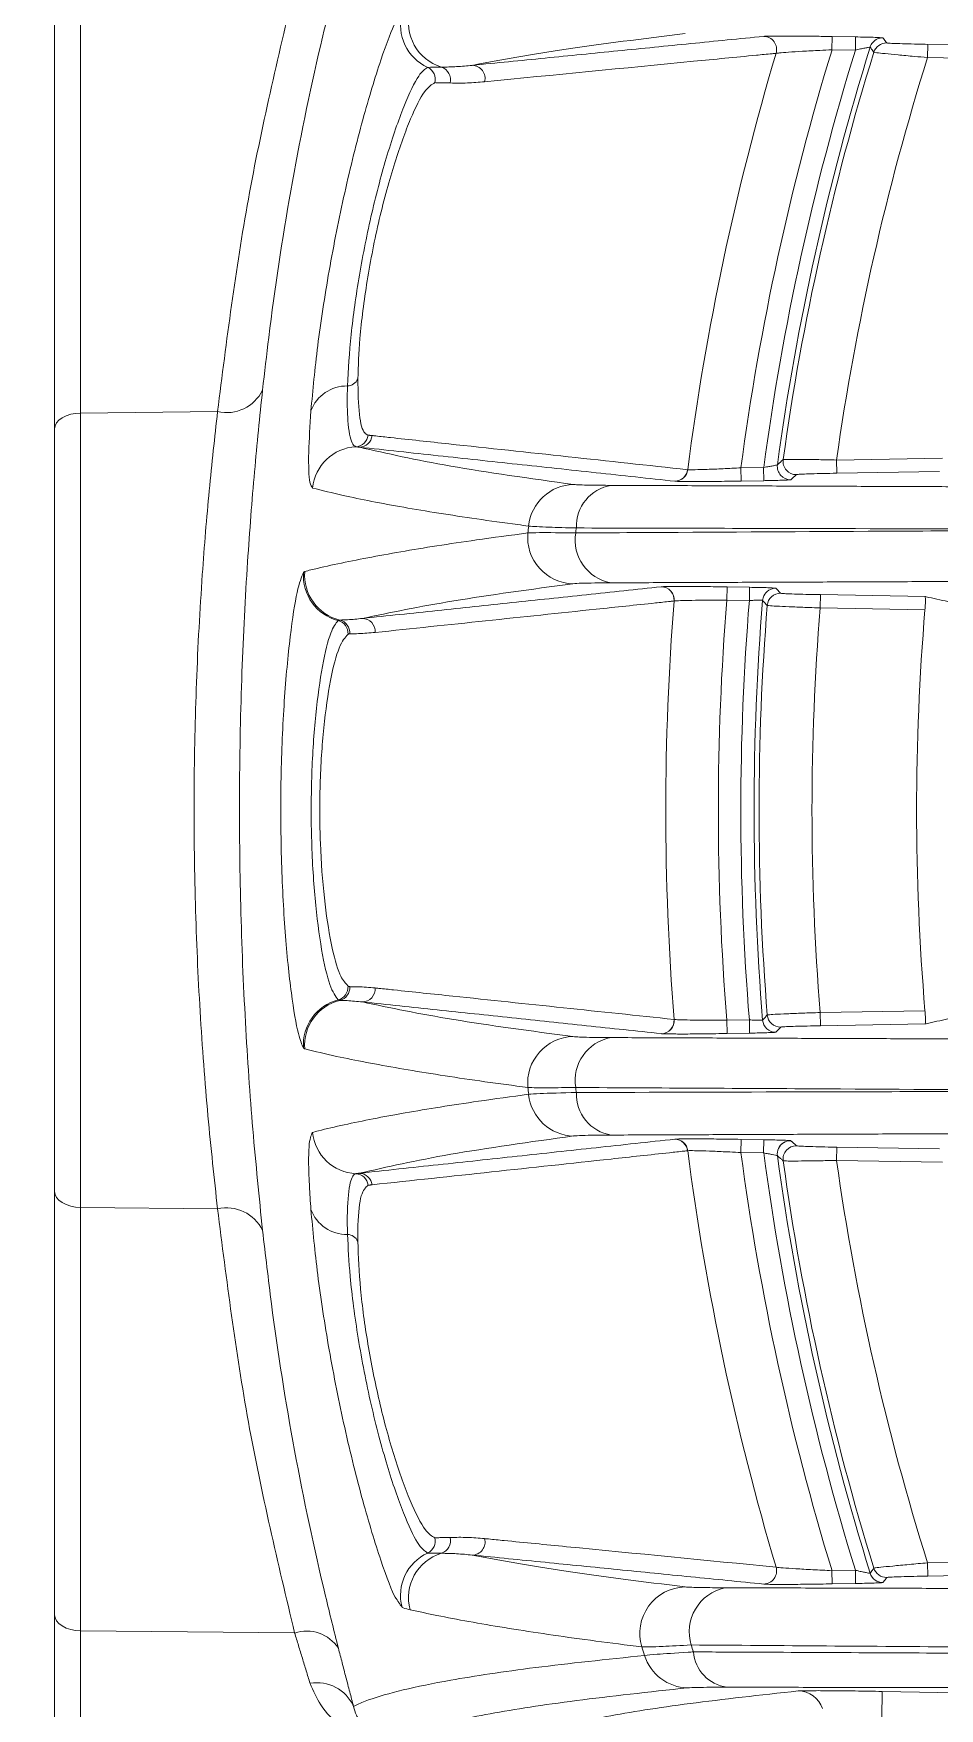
# Model space of a CAD drawing. Extents: x 11 to 120, y 2 to 94.
# Drawn here: x 110.288 to 111.315, y 39.5 to 41.4 of the extents above; entities that cross this region are included whole.
import ezdxf

# ---------------------------------------------------------------- set-up
doc = ezdxf.new("R2010")
doc.units = 0
doc.header["$MEASUREMENT"] = 0
doc.linetypes.add('SLD-Solid', pattern=[0])
doc.layers.add('OBJECT', color=7, linetype='CONTINUOUS')

msp = doc.modelspace()

# ---------------------------------------------------------------- linework, layer by layer
at = {"layer": 'OBJECT', "color": 7, "linetype": 'SLD-Solid', "lineweight": 15}
for p, q in [((110.3116, 39.0189), (110.3116, 41.8825)), ((110.3411, 41.4492), (110.3411, 40.9692)), ((111.1933, 41.3811), (111.1936, 41.3961)), ((111.2198, 41.3806), (111.1933, 41.3811)), ((111.1936, 41.3961), (111.2201, 41.3956)), ((111.2198, 41.3806), (111.2201, 41.3956)), ((111.3017, 41.3722), (111.302, 41.3872)), ((111.302, 41.3872), (111.4294, 41.385)), ((111.1299, 41.3771), (111.1299, 41.3771)), ((111.4258, 41.3701), (111.3017, 41.3722)), ((110.4964, 40.9708), (110.3411, 40.9692)), ((110.3411, 40.9692), (110.3411, 40.0686)), ((111.0901, 40.9071), (111.1158, 40.9075)), ((111.0903, 40.8921), (111.0901, 40.9071)), ((111.1161, 40.8925), (111.1158, 40.9075)), ((111.1984, 40.9159), (111.3188, 40.918)), ((111.1987, 40.9009), (111.1984, 40.9159)), ((111.0297, 40.905), (111.0297, 40.905)), ((111.1161, 40.8925), (111.0903, 40.8921)), ((111.3153, 40.903), (111.1987, 40.9009)), ((111.0142, 40.7561), (111.0142, 40.7561)), ((111.0743, 40.7721), (111.074, 40.7571)), ((111.0996, 40.7567), (111.074, 40.7571)), ((111.0743, 40.7721), (111.0998, 40.7716)), ((111.0998, 40.7716), (111.0996, 40.7567)), ((111.1801, 40.7633), (111.1798, 40.7483)), ((111.1801, 40.7633), (111.2989, 40.7612)), ((111.2988, 40.7462), (111.1798, 40.7483)), ((111.0142, 40.2817), (111.0142, 40.2817)), ((111.074, 40.2807), (111.0996, 40.2812)), ((111.074, 40.2807), (111.0743, 40.2657)), ((111.0996, 40.2812), (111.0998, 40.2662)), ((111.1798, 40.2895), (111.2988, 40.2916)), ((111.1798, 40.2895), (111.1801, 40.2745)), ((111.0998, 40.2662), (111.0743, 40.2657)), ((111.2989, 40.2766), (111.1801, 40.2745)), ((111.0297, 40.1328), (111.0297, 40.1328)), ((111.0903, 40.1457), (111.0901, 40.1307)), ((111.1158, 40.1303), (111.0901, 40.1307)), ((111.0903, 40.1457), (111.1161, 40.1453)), ((111.1161, 40.1453), (111.1158, 40.1303)), ((111.1987, 40.1369), (111.1984, 40.1219)), ((111.1987, 40.1369), (111.3153, 40.1348)), ((111.3188, 40.1198), (111.1984, 40.1219)), ((110.4964, 40.067), (110.3411, 40.0686)), ((110.3411, 40.0686), (110.3411, 39.5886)), ((111.1299, 39.6608), (111.1299, 39.6607)), ((111.1933, 39.6567), (111.2198, 39.6572)), ((111.1933, 39.6567), (111.1936, 39.6417)), ((111.2198, 39.6572), (111.2201, 39.6422)), ((111.3017, 39.6656), (111.4258, 39.6677)), ((111.3017, 39.6656), (111.302, 39.6506)), ((111.2201, 39.6422), (111.1936, 39.6417)), ((111.4294, 39.6528), (111.302, 39.6506)), ((110.5838, 39.5861), (110.3411, 39.5886)), ((110.3411, 39.5886), (110.3411, 39.4684)), ((111.2504, 39.5198), (111.2499, 39.4898)), ((111.2504, 39.5198), (111.725, 39.5115))]:
    msp.add_line(p, q, dxfattribs=at)
at = {"layer": 'OBJECT', "color": 7, "linetype": 'SLD-Solid', "lineweight": 15, "flags": 128}
for points in [[(110.3411, 40.9692), (110.3353, 40.9688), (110.3298, 40.9678), (110.3247, 40.9661), (110.3202, 40.9638), (110.3165, 40.9611), (110.3138, 40.958), (110.3122, 40.9547), (110.3116, 40.9512)], [(111.1159, 40.7618), (111.1151, 40.7596), (111.1146, 40.7568)], [(110.3411, 40.0686), (110.3353, 40.069), (110.3298, 40.0701), (110.3247, 40.0717), (110.3202, 40.074), (110.3165, 40.0767), (110.3138, 40.0798), (110.3122, 40.0831), (110.3116, 40.0866)], [(110.3411, 39.5886), (110.3353, 39.589), (110.3298, 39.5901), (110.3247, 39.5917), (110.3202, 39.594), (110.3165, 39.5967), (110.3138, 39.5998), (110.3122, 39.6031), (110.3116, 39.6066)]]:
    msp.add_lwpolyline(points, dxfattribs=at)
at = {"layer": 'OBJECT', "color": 7, "linetype": 'SLD-Solid', "lineweight": 15}
for centre, radius, start, end in [((110.7565, 41.409), 0.0526, 164.8981, 245.534), ((110.7656, 41.4117), 0.0526, 164.7379, 253.054), ((114.0116, 40.5189), 2.9472, 162.9894, 172.4317), ((111.1155, 41.3813), 0.015, 343.5684, 88.547), ((111.1155, 41.3813), 0.015, 343.5905, 88.4103), ((114.0116, 40.5189), 2.9067, 162.6845, 172.2558), ((111.2509, 41.3796), 0.015, 139.3389, 162.6708), ((111.2509, 41.3796), 0.015, 89.0143, 139.3398), ((111.2551, 41.3738), 0.015, 89.0143, 162.7547), ((110.7848, 41.3485), 0.015, 345.7124, 88.4368), ((114.0116, 40.5189), 3.0068, 163.4169, 172.6223), ((114.0116, 40.5189), 3.0068, 163.4169, 172.6223), ((114.0116, 40.5189), 2.9217, 162.8461, 172.3564), ((114.0116, 40.5189), 2.901, 162.7691, 172.124), ((114.0116, 40.5189), 2.841, 162.521, 171.9665), ((110.7284, 41.3474), 0.015, 345.9491, 65.0888), ((110.7458, 41.347), 0.015, 345.8108, 72.6806), ((110.6432, 41.0133), 0.0134, 272.1852, 335.9316), ((110.5065, 41.0154), 0.0457, 257.2302, 333.7643), ((110.6429, 40.9566), 0.0433, 88.8437, 159.7683), ((110.6562, 40.8786), 0.0525, 93.1693, 173.8866), ((110.6524, 40.9459), 0.0149, 273.4369, 353.016), ((110.6569, 40.9455), 0.0149, 271.3846, 353.0009), ((111.1463, 40.9086), 0.015, 172.2806, 270.9753), ((111.1528, 40.9144), 0.015, 172.1489, 270.9752), ((110.9014, 40.8359), 0.0524, 91.3029, 174.3252), ((111.0149, 40.9069), 0.015, 271.2977, 352.7845), ((111.0148, 40.9069), 0.0149, 271.3839, 352.873), ((110.9504, 40.8407), 0.0471, 99.0525, 182.1605), ((110.9007, 40.8281), 0.0525, 174.3245, 268.6356), ((114.0116, 40.5189), 3.1787, 174.1835, 174.3238), ((110.9512, 40.8251), 0.0492, 170.4606, 259.6116), ((114.0116, 40.5189), 3.1248, 174.1217, 174.2262), ((110.6464, 40.7849), 0.0527, 175.9382, 255.478), ((110.6476, 40.7855), 0.0525, 175.5223, 256.2381), ((110.9993, 40.7573), 0.015, 355.4613, 88.6412), ((110.9992, 40.7573), 0.015, 355.4258, 88.5348), ((114.0116, 40.5189), 3.0068, 175.4759, 184.5241), ((114.0116, 40.5189), 3.0068, 175.4759, 184.5241), ((114.0116, 40.5189), 2.9472, 175.3642, 184.6358), ((114.0116, 40.5189), 2.9217, 175.3325, 184.6675), ((114.0116, 40.5189), 2.9067, 175.3046, 184.6954), ((111.1296, 40.7556), 0.015, 89.0192, 155.4486), ((111.1348, 40.7498), 0.015, 89.0188, 175.3917), ((110.6602, 40.7214), 0.015, 356.4749, 88.5435), ((114.0116, 40.5189), 2.901, 175.4106, 184.5894), ((114.0116, 40.5189), 2.841, 175.3693, 184.6307), ((114.0116, 40.5189), 2.7223, 175.2106, 184.7894), ((110.6293, 40.7193), 0.0151, 357.1816, 74.829), ((110.6314, 40.7199), 0.015, 356.4507, 75.914), ((110.6293, 40.3185), 0.0151, 285.171, 2.8184), ((110.6314, 40.3179), 0.015, 284.086, 3.5493), ((110.6464, 40.2529), 0.0527, 104.522, 184.0618), ((110.6476, 40.2523), 0.0525, 103.7619, 184.4777), ((110.6602, 40.3165), 0.015, 271.4565, 3.5251), ((110.9993, 40.2805), 0.015, 271.3588, 4.5387), ((110.9992, 40.2805), 0.015, 271.4652, 4.5742), ((111.1296, 40.2822), 0.015, 184.7142, 270.9813), ((111.1348, 40.288), 0.015, 184.6083, 270.9812), ((110.9007, 40.2097), 0.0525, 91.3644, 185.6755), ((110.9512, 40.2127), 0.0492, 100.3884, 189.5394), ((114.0116, 40.5189), 3.1787, 185.6762, 185.8165), ((114.0116, 40.5189), 3.1248, 185.7738, 185.8783), ((110.9014, 40.2019), 0.0524, 185.6748, 268.6971), ((110.9504, 40.1971), 0.0471, 177.8395, 260.9475), ((110.6562, 40.1592), 0.0525, 186.1134, 266.8307), ((111.0149, 40.1309), 0.015, 7.2155, 88.7023), ((111.0148, 40.1309), 0.0149, 7.127, 88.6161), ((114.0116, 40.5189), 3.0068, 187.3777, 196.5831), ((114.0116, 40.5189), 3.0068, 187.3777, 196.5831), ((114.0116, 40.5189), 2.9472, 187.5683, 197.0106), ((114.0116, 40.5189), 2.9217, 187.6436, 197.1539), ((111.1462, 40.1292), 0.015, 155.6478, 187.7221), ((111.1463, 40.1292), 0.015, 89.0248, 155.6509), ((111.1458, 40.13), 0.0142, 98.2658, 157.8213), ((111.1528, 40.1234), 0.015, 89.0248, 187.8511), ((114.0116, 40.5189), 2.9067, 187.7442, 197.3155), ((114.0116, 40.5189), 2.901, 187.876, 197.2309), ((114.0116, 40.5189), 2.841, 188.0335, 197.479), ((110.6524, 40.0919), 0.0149, 6.984, 86.5631), ((110.6569, 40.0923), 0.0149, 6.9991, 88.6154), ((114.0116, 40.5189), 5.0469, 185.0381, 264.7135), ((110.5065, 40.0224), 0.0457, 26.2357, 102.7698), ((110.6429, 40.0812), 0.0433, 200.2317, 271.1563), ((110.6432, 40.0245), 0.0134, 24.0684, 87.8148), ((114.0116, 40.5189), 4.9469, 185.8926, 264.1122), ((114.0116, 40.5189), 4.8857, 186.0606, 263.9478), ((114.0116, 40.5189), 4.6263, 186.7976, 263.2024), ((114.0116, 40.5189), 4.4142, 187.4899, 262.5279), ((110.7284, 39.6904), 0.015, 294.9112, 14.0509), ((110.7458, 39.6908), 0.015, 287.3194, 14.1892), ((110.7848, 39.6893), 0.015, 271.5632, 14.2876), ((110.7565, 39.6288), 0.0526, 114.466, 195.1019), ((110.7656, 39.6261), 0.0526, 106.946, 195.2621), ((111.1155, 39.6565), 0.015, 271.453, 16.4316), ((111.1155, 39.6565), 0.015, 271.5897, 16.4095), ((111.2509, 39.6582), 0.015, 197.33, 270.9857), ((111.2551, 39.664), 0.015, 197.2453, 270.9857), ((111.0279, 39.5858), 0.0525, 91.4583, 197.2011), ((111.0826, 39.5873), 0.0512, 102.3925, 196.906), ((110.5974, 39.5451), 0.0431, 33.2467, 108.3211), ((114.0116, 40.5189), 3.1787, 197.364, 197.5454), ((111.0307, 39.5761), 0.0523, 197.2327, 268.7602), ((114.0116, 40.5189), 3.1248, 197.6308, 197.7829), ((111.0803, 39.5684), 0.0443, 184.981, 261.9458), ((110.6092, 39.4843), 0.0454, 24.1451, 100.0652), ((111.1544, 39.4905), 0.0299, 19.4703, 88.7726)]:
    msp.add_arc(centre, radius, start, end, dxfattribs=at)
for points, knots in [([(110.6334, 41.469), (110.6266, 41.4416), (110.5926, 41.3045), (110.5647, 41.1462), (110.5497, 41.0151), (110.5474, 40.9952)], [0, 0, 0, 0, 0.174851, 0.874797, 1, 1, 1, 1]), ([(110.4964, 40.9708), (110.5066, 41.0513), (110.527, 41.2126), (110.5649, 41.3719), (110.5838, 41.4518)], [0, 0, 0, 0, 0.499153, 1, 1, 1, 1]), ([(110.6023, 40.9716), (110.6045, 40.9954), (110.6089, 41.043), (110.6224, 41.1312), (110.6403, 41.2207), (110.6614, 41.3054), (110.6818, 41.3718), (110.6951, 41.4074), (110.6988, 41.4126), (110.6992, 41.4131)], [0, 0, 0, 0, 0.157467, 0.315389, 0.476678, 0.642252, 0.811196, 0.979646, 1, 1, 1, 1]), ([(111.0266, 41.3995), (110.9793, 41.3936), (110.8848, 41.3819), (110.8184, 41.3696), (110.7852, 41.3634)], [0, 0, 0, 0, 0.49985, 1, 1, 1, 1]), ([(111.1159, 41.3963), (111.1171, 41.3964), (111.12, 41.3966), (111.1325, 41.3967), (111.1521, 41.3966), (111.1737, 41.3964), (111.188, 41.3962), (111.1936, 41.3961)], [0, 0, 0, 0, 0.16686, 0.387148, 0.613391, 0.847912, 1, 1, 1, 1]), ([(111.1933, 41.3811), (111.1887, 41.3809), (111.1771, 41.3803), (111.1595, 41.3793), (111.1435, 41.3783), (111.1333, 41.3775), (111.1309, 41.3772), (111.1299, 41.3771)], [0, 0, 0, 0, 0.153395, 0.3894, 0.615822, 0.834853, 1, 1, 1, 1]), ([(111.2366, 41.384), (111.2366, 41.3841), (111.2364, 41.3841), (111.2346, 41.3838), (111.2308, 41.3831), (111.2256, 41.382), (111.2218, 41.3811), (111.2198, 41.3806)], [0, 0, 0, 0, 0.100987, 0.306179, 0.526913, 0.76088, 1, 1, 1, 1]), ([(111.2201, 41.3956), (111.2237, 41.3956), (111.2309, 41.3954), (111.2405, 41.3952), (111.2475, 41.3949), (111.2507, 41.3947), (111.2511, 41.3946), (111.2512, 41.3946)], [0, 0, 0, 0, 0.228074, 0.456322, 0.67942, 0.893521, 1, 1, 1, 1]), ([(111.2408, 41.3783), (111.2406, 41.3784), (111.24, 41.3793), (111.2386, 41.3812), (111.2374, 41.383), (111.2366, 41.384)], [0, 0, 0, 0, 0.091915, 0.459577, 1, 1, 1, 1]), ([(111.2554, 41.3888), (111.2559, 41.3887), (111.257, 41.3885), (111.2647, 41.3882), (111.2761, 41.3878), (111.2892, 41.3875), (111.2982, 41.3873), (111.302, 41.3872)], [0, 0, 0, 0, 0.20601, 0.411914, 0.620924, 0.837658, 1, 1, 1, 1]), ([(110.7503, 41.3614), (110.756, 41.3615), (110.7675, 41.3617), (110.7793, 41.3629), (110.7852, 41.3634)], [0, 0, 0, 0, 0.499804, 1, 1, 1, 1]), ([(111.1299, 41.3771), (111.1284, 41.3769), (111.1209, 41.3762), (111.0897, 41.3732), (110.9805, 41.3626), (110.8782, 41.3525), (110.7993, 41.3448)], [0, 0, 0, 0, 0.013409, 0.067044, 0.281584, 1, 1, 1, 1]), ([(111.3017, 41.3722), (111.2967, 41.3727), (111.285, 41.3737), (111.2678, 41.3753), (111.253, 41.3767), (111.2429, 41.3778), (111.2415, 41.3781), (111.2408, 41.3783)], [0, 0, 0, 0, 0.160905, 0.376398, 0.585351, 0.792301, 1, 1, 1, 1]), ([(110.6438, 40.9999), (110.6448, 41.0186), (110.6468, 41.0561), (110.6567, 41.1261), (110.671, 41.1975), (110.689, 41.2649), (110.708, 41.3197), (110.7247, 41.3546), (110.7316, 41.359), (110.7347, 41.3611)], [0, 0, 0, 0, 0.139379, 0.278908, 0.421163, 0.568161, 0.719788, 0.872643, 1, 1, 1, 1]), ([(110.743, 41.3438), (110.7393, 41.3417), (110.7319, 41.3375), (110.7153, 41.3046), (110.697, 41.2547), (110.6793, 41.19), (110.6654, 41.1197), (110.6572, 41.0555), (110.656, 41.0226), (110.6555, 41.0078)], [0, 0, 0, 0, 0.140577, 0.28254, 0.431128, 0.583516, 0.734564, 0.880523, 1, 1, 1, 1]), ([(110.7347, 41.3611), (110.7392, 41.3612), (110.7444, 41.3614), (110.7496, 41.3614), (110.7503, 41.3614)], [0, 0, 0, 0, 0.856217, 1, 1, 1, 1]), ([(110.7993, 41.3448), (110.7928, 41.3442), (110.7796, 41.3431), (110.7668, 41.3433), (110.7604, 41.3434)], [0, 0, 0, 0, 0.500172, 1, 1, 1, 1]), ([(110.6555, 41.0078), (110.6558, 40.9932), (110.6563, 40.9638), (110.6617, 40.9465), (110.6659, 40.9447), (110.6672, 40.9441)], [0, 0, 0, 0, 0.407207, 0.815573, 1, 1, 1, 1]), ([(110.5474, 40.9952), (110.5443, 40.9649), (110.538, 40.9037), (110.5297, 40.7961), (110.5234, 40.6749), (110.5206, 40.5431), (110.522, 40.4088), (110.5274, 40.2788), (110.5361, 40.1536), (110.5436, 40.08), (110.5474, 40.0426)], [0, 0, 0, 0, 0.108372, 0.21893, 0.346274, 0.477382, 0.605942, 0.738418, 0.867317, 1, 1, 1, 1]), ([(110.6533, 40.931), (110.6521, 40.9316), (110.6482, 40.9336), (110.6442, 40.952), (110.6432, 40.9801), (110.6437, 40.9972), (110.6438, 40.9999)], [0, 0, 0, 0, 0.18435, 0.592456, 0.935104, 1, 1, 1, 1]), ([(110.4964, 40.067), (110.4926, 40.1014), (110.485, 40.1713), (110.4761, 40.2888), (110.4705, 40.4132), (110.4691, 40.5394), (110.4719, 40.6657), (110.4782, 40.78), (110.4867, 40.8833), (110.4931, 40.9415), (110.4964, 40.9708)], [0, 0, 0, 0, 0.128803, 0.261303, 0.390067, 0.522654, 0.650153, 0.78136, 0.889597, 1, 1, 1, 1]), ([(110.604, 40.8842), (110.6029, 40.8857), (110.6002, 40.8896), (110.599, 40.9183), (110.6012, 40.9551), (110.6023, 40.9716)], [0, 0, 0, 0, 0.257997, 0.666581, 1, 1, 1, 1]), ([(110.6572, 40.9305), (110.6888, 40.9233), (110.752, 40.9089), (110.8508, 40.8951), (110.9002, 40.8882)], [0, 0, 0, 0, 0.499822, 1, 1, 1, 1]), ([(110.6717, 40.9437), (110.6731, 40.9435), (110.68, 40.9428), (110.7089, 40.9396), (110.8269, 40.9269), (110.9393, 40.9148), (111.0297, 40.905)], [0, 0, 0, 0, 0.011559, 0.057797, 0.242748, 1, 1, 1, 1]), ([(111.0297, 40.905), (111.03, 40.905), (111.0313, 40.9049), (111.0373, 40.9049), (111.0511, 40.9053), (111.0694, 40.906), (111.0832, 40.9067), (111.0901, 40.9071)], [0, 0, 0, 0, 0.064714, 0.295241, 0.528665, 0.764159, 1, 1, 1, 1]), ([(111.1158, 40.9075), (111.1169, 40.9077), (111.1198, 40.9082), (111.1241, 40.9089), (111.128, 40.9097), (111.1308, 40.9103), (111.1312, 40.9105), (111.1314, 40.9106)], [0, 0, 0, 0, 0.139301, 0.360046, 0.576553, 0.789234, 1, 1, 1, 1]), ([(111.1314, 40.9106), (111.1316, 40.9108), (111.1326, 40.9117), (111.1348, 40.9136), (111.1368, 40.9154), (111.1379, 40.9164)], [0, 0, 0, 0, 0.091904, 0.459521, 1, 1, 1, 1]), ([(111.1379, 40.9164), (111.1382, 40.9165), (111.139, 40.9166), (111.1459, 40.9167), (111.1596, 40.9166), (111.1778, 40.9164), (111.1916, 40.9161), (111.1984, 40.9159)], [0, 0, 0, 0, 0.12195, 0.339678, 0.559457, 0.779838, 1, 1, 1, 1]), ([(110.9002, 40.8882), (110.9047, 40.8879), (110.9123, 40.8874), (110.9341, 40.8873), (110.9429, 40.8872)], [0, 0, 0, 0, 0.595826, 1, 1, 1, 1]), ([(111.0903, 40.8921), (111.0818, 40.8919), (111.0646, 40.8917), (111.0418, 40.8915), (111.0247, 40.8915), (111.0171, 40.8917), (111.0156, 40.8919), (111.0152, 40.8919)], [0, 0, 0, 0, 0.235161, 0.470381, 0.704015, 0.935103, 1, 1, 1, 1]), ([(111.1465, 40.8936), (111.1461, 40.8935), (111.1453, 40.8934), (111.14, 40.8931), (111.1322, 40.8929), (111.1238, 40.8927), (111.1182, 40.8926), (111.1161, 40.8925)], [0, 0, 0, 0, 0.214327, 0.428599, 0.644336, 0.862554, 1, 1, 1, 1]), ([(111.1987, 40.9009), (111.1935, 40.9009), (111.1832, 40.9007), (111.1694, 40.9003), (111.1591, 40.8999), (111.1539, 40.8996), (111.1533, 40.8994), (111.1531, 40.8994)], [0, 0, 0, 0, 0.220668, 0.441365, 0.661096, 0.878399, 1, 1, 1, 1]), ([(110.8492, 40.841), (110.8452, 40.8416), (110.8248, 40.8443), (110.7743, 40.8513), (110.7054, 40.8623), (110.6451, 40.874), (110.6152, 40.8814), (110.604, 40.8842)], [0, 0, 0, 0, 0.038714, 0.19357, 0.503334, 0.813098, 1, 1, 1, 1]), ([(110.5952, 40.7896), (110.5975, 40.7902), (110.6093, 40.7931), (110.6424, 40.8006), (110.7021, 40.8119), (110.7759, 40.8236), (110.8286, 40.8306), (110.8485, 40.8333)], [0, 0, 0, 0, 0.038703, 0.193516, 0.503195, 0.812873, 1, 1, 1, 1]), ([(110.8485, 40.8333), (110.8518, 40.8334), (110.8601, 40.8338), (110.8868, 40.8335), (110.9027, 40.8333)], [0, 0, 0, 0, 0.401355, 1, 1, 1, 1]), ([(110.9033, 40.8389), (110.8921, 40.8392), (110.8646, 40.8399), (110.855, 40.8406), (110.8492, 40.841)], [0, 0, 0, 0, 0.404079, 1, 1, 1, 1]), ([(110.9027, 40.8333), (110.9248, 40.8334), (111.0353, 40.834), (111.2404, 40.8351), (111.4237, 40.8362), (111.5184, 40.8367)], [0, 0, 0, 0, 0.107776, 0.53888, 1, 1, 1, 1]), ([(111.5185, 40.8375), (111.4964, 40.8375), (111.3857, 40.8377), (111.1806, 40.8382), (110.9977, 40.8387), (110.9033, 40.8389)], [0, 0, 0, 0, 0.10781, 0.539052, 1, 1, 1, 1]), ([(110.5939, 40.2492), (110.592, 40.2533), (110.5878, 40.2626), (110.5799, 40.3083), (110.5726, 40.3783), (110.5682, 40.4642), (110.5677, 40.5563), (110.5716, 40.6449), (110.5785, 40.7185), (110.5868, 40.7718), (110.5915, 40.783), (110.5939, 40.7886)], [0, 0, 0, 0, 0.092377, 0.205904, 0.319098, 0.43222, 0.545967, 0.660462, 0.7748, 0.887588, 1, 1, 1, 1]), ([(110.8994, 40.7757), (110.8518, 40.7693), (110.7566, 40.7564), (110.6926, 40.743), (110.6606, 40.7363)], [0, 0, 0, 0, 0.499843, 1, 1, 1, 1]), ([(110.9424, 40.7767), (110.9298, 40.7766), (110.9087, 40.7764), (110.9021, 40.7759), (110.8994, 40.7757)], [0, 0, 0, 0, 0.598724, 1, 1, 1, 1]), ([(111.0142, 40.7561), (111.0128, 40.7559), (111.0057, 40.7552), (110.9763, 40.7521), (110.8646, 40.7404), (110.7587, 40.7292), (110.6751, 40.7204)], [0, 0, 0, 0, 0.012391, 0.061957, 0.260221, 1, 1, 1, 1]), ([(110.9996, 40.7722), (111.0007, 40.7723), (111.0033, 40.7725), (111.015, 40.7727), (111.0343, 40.7726), (111.0553, 40.7724), (111.069, 40.7722), (111.0743, 40.7721)], [0, 0, 0, 0, 0.157726, 0.389335, 0.621376, 0.853864, 1, 1, 1, 1]), ([(111.074, 40.7571), (111.0698, 40.7571), (111.0588, 40.7571), (111.042, 40.757), (111.0266, 40.7567), (111.0172, 40.7564), (111.0151, 40.7562), (111.0142, 40.7561)], [0, 0, 0, 0, 0.146185, 0.378751, 0.610816, 0.842364, 1, 1, 1, 1]), ([(111.1146, 40.7568), (111.1146, 40.7569), (111.1143, 40.757), (111.1126, 40.757), (111.1092, 40.757), (111.1047, 40.7569), (111.1013, 40.7567), (111.0996, 40.7567)], [0, 0, 0, 0, 0.130678, 0.346975, 0.563993, 0.781785, 1, 1, 1, 1]), ([(111.0998, 40.7716), (111.1032, 40.7716), (111.11, 40.7715), (111.119, 40.7712), (111.1258, 40.771), (111.1293, 40.7707), (111.1297, 40.7706), (111.1298, 40.7706)], [0, 0, 0, 0, 0.217525, 0.435063, 0.652281, 0.869045, 1, 1, 1, 1]), ([(111.1199, 40.751), (111.1197, 40.7512), (111.1189, 40.7521), (111.1172, 40.754), (111.1156, 40.7558), (111.1146, 40.7568)], [0, 0, 0, 0, 0.091911, 0.459555, 1, 1, 1, 1]), ([(111.1351, 40.7648), (111.1357, 40.7647), (111.1368, 40.7645), (111.1448, 40.7642), (111.1563, 40.7638), (111.1689, 40.7635), (111.177, 40.7633), (111.1801, 40.7633)], [0, 0, 0, 0, 0.216516, 0.43303, 0.649602, 0.866499, 1, 1, 1, 1]), ([(111.2989, 40.7612), (111.299, 40.761), (111.2992, 40.7606), (111.2994, 40.7579), (111.2993, 40.7541), (111.2991, 40.7499), (111.2989, 40.7472), (111.2988, 40.7462)], [0, 0, 0, 0, 0.21689, 0.433816, 0.64992, 0.865541, 1, 1, 1, 1]), ([(111.3247, 40.7555), (111.3165, 40.7573), (111.3079, 40.7592), (111.2993, 40.7611), (111.2989, 40.7612)], [0, 0, 0, 0, 0.950927, 1, 1, 1, 1]), ([(110.6351, 40.7345), (110.638, 40.7346), (110.6464, 40.7348), (110.655, 40.7357), (110.6606, 40.7363)], [0, 0, 0, 0, 0.346361, 1, 1, 1, 1]), ([(111.1798, 40.7483), (111.1757, 40.7484), (111.1649, 40.7488), (111.1482, 40.7494), (111.1328, 40.7501), (111.1222, 40.7507), (111.1206, 40.7509), (111.1199, 40.751)], [0, 0, 0, 0, 0.133434, 0.35027, 0.566848, 0.783418, 1, 1, 1, 1]), ([(110.6332, 40.3039), (110.6301, 40.3081), (110.6238, 40.3164), (110.6141, 40.3583), (110.6064, 40.4168), (110.6023, 40.4873), (110.6026, 40.5606), (110.6072, 40.6291), (110.6152, 40.685), (110.6245, 40.723), (110.6304, 40.7304), (110.6332, 40.7339)], [0, 0, 0, 0, 0.112903, 0.225922, 0.339461, 0.452247, 0.563693, 0.674533, 0.786074, 0.898937, 1, 1, 1, 1]), ([(110.6444, 40.7185), (110.641, 40.7148), (110.6343, 40.7073), (110.6242, 40.6686), (110.6163, 40.6144), (110.612, 40.549), (110.6123, 40.4809), (110.617, 40.4174), (110.625, 40.3654), (110.6345, 40.3305), (110.6405, 40.3239), (110.6433, 40.3209)], [0, 0, 0, 0, 0.114394, 0.228892, 0.343583, 0.457148, 0.569123, 0.680467, 0.792716, 0.906647, 1, 1, 1, 1]), ([(110.6751, 40.7204), (110.6689, 40.7199), (110.6592, 40.719), (110.6497, 40.719), (110.6464, 40.719)], [0, 0, 0, 0, 0.653613, 1, 1, 1, 1]), ([(110.6464, 40.3188), (110.6526, 40.3187), (110.6622, 40.3186), (110.6718, 40.3177), (110.6751, 40.3174)], [0, 0, 0, 0, 0.653616, 1, 1, 1, 1]), ([(110.6606, 40.3015), (110.6576, 40.3018), (110.6491, 40.3028), (110.6406, 40.3031), (110.6351, 40.3033)], [0, 0, 0, 0, 0.346407, 1, 1, 1, 1]), ([(110.6606, 40.3015), (110.6926, 40.2948), (110.7566, 40.2814), (110.8518, 40.2686), (110.8994, 40.2622)], [0, 0, 0, 0, 0.499844, 1, 1, 1, 1]), ([(110.6751, 40.3174), (110.6765, 40.3172), (110.6835, 40.3165), (110.7129, 40.3134), (110.8244, 40.3017), (110.9305, 40.2905), (111.0142, 40.2817)], [0, 0, 0, 0, 0.012391, 0.061957, 0.260221, 1, 1, 1, 1]), ([(111.0142, 40.2817), (111.0145, 40.2817), (111.0158, 40.2815), (111.022, 40.2812), (111.0356, 40.2809), (111.0537, 40.2807), (111.0673, 40.2807), (111.074, 40.2807)], [0, 0, 0, 0, 0.068844, 0.301232, 0.534058, 0.76702, 1, 1, 1, 1]), ([(111.0996, 40.2812), (111.1006, 40.2811), (111.1033, 40.281), (111.1075, 40.2809), (111.1114, 40.2808), (111.1141, 40.2808), (111.1144, 40.2809), (111.1146, 40.281)], [0, 0, 0, 0, 0.134044, 0.351384, 0.567902, 0.783994, 1, 1, 1, 1]), ([(111.1146, 40.281), (111.1148, 40.2811), (111.1156, 40.282), (111.1173, 40.284), (111.1189, 40.2857), (111.1199, 40.2868)], [0, 0, 0, 0, 0.091911, 0.459555, 1, 1, 1, 1]), ([(111.1199, 40.2868), (111.1202, 40.2868), (111.121, 40.287), (111.128, 40.2875), (111.1416, 40.2881), (111.1596, 40.2888), (111.1731, 40.2893), (111.1798, 40.2895)], [0, 0, 0, 0, 0.131043, 0.347877, 0.565108, 0.782592, 1, 1, 1, 1]), ([(111.2988, 40.2916), (111.299, 40.2899), (111.2992, 40.2866), (111.2994, 40.2821), (111.2994, 40.2787), (111.2992, 40.2769), (111.2989, 40.2767), (111.2989, 40.2766)], [0, 0, 0, 0, 0.216296, 0.432617, 0.64838, 0.864065, 1, 1, 1, 1]), ([(111.2989, 40.2766), (111.2993, 40.2767), (111.3079, 40.2786), (111.3165, 40.2805), (111.3247, 40.2823)], [0, 0, 0, 0, 0.049073, 1, 1, 1, 1]), ([(110.8994, 40.2622), (110.904, 40.2618), (110.9118, 40.2613), (110.9336, 40.2612), (110.9424, 40.2611)], [0, 0, 0, 0, 0.598696, 1, 1, 1, 1]), ([(111.0743, 40.2657), (111.0658, 40.2656), (111.0489, 40.2653), (111.0264, 40.2651), (111.0093, 40.2652), (111.0016, 40.2654), (111, 40.2655), (110.9996, 40.2656)], [0, 0, 0, 0, 0.232898, 0.465798, 0.69863, 0.931112, 1, 1, 1, 1]), ([(111.1298, 40.2672), (111.1295, 40.2671), (111.1287, 40.267), (111.1234, 40.2668), (111.1157, 40.2665), (111.1073, 40.2663), (111.1019, 40.2662), (111.0998, 40.2662)], [0, 0, 0, 0, 0.216485, 0.432969, 0.649519, 0.86642, 1, 1, 1, 1]), ([(111.1801, 40.2745), (111.175, 40.2744), (111.1649, 40.2742), (111.1514, 40.2739), (111.1412, 40.2735), (111.1359, 40.2732), (111.1353, 40.273), (111.1351, 40.273)], [0, 0, 0, 0, 0.217507, 0.435026, 0.652226, 0.868995, 1, 1, 1, 1]), ([(110.8485, 40.2045), (110.8443, 40.2051), (110.8233, 40.2078), (110.7715, 40.215), (110.7005, 40.2261), (110.6381, 40.238), (110.6069, 40.2454), (110.5952, 40.2482)], [0, 0, 0, 0, 0.038703, 0.193516, 0.503195, 0.812873, 1, 1, 1, 1]), ([(110.9027, 40.2045), (110.8916, 40.2044), (110.864, 40.204), (110.8543, 40.2043), (110.8485, 40.2045)], [0, 0, 0, 0, 0.401221, 1, 1, 1, 1]), ([(111.5184, 40.2011), (111.4963, 40.2012), (111.3856, 40.2019), (111.1803, 40.203), (110.9973, 40.204), (110.9027, 40.2045)], [0, 0, 0, 0, 0.107776, 0.53888, 1, 1, 1, 1]), ([(110.604, 40.1536), (110.6062, 40.1542), (110.6175, 40.1571), (110.6493, 40.1645), (110.707, 40.1758), (110.7786, 40.1872), (110.8299, 40.1942), (110.8492, 40.1968)], [0, 0, 0, 0, 0.038714, 0.19357, 0.503334, 0.813098, 1, 1, 1, 1]), ([(110.8492, 40.1968), (110.8526, 40.197), (110.8608, 40.1977), (110.8874, 40.1985), (110.9033, 40.1989)], [0, 0, 0, 0, 0.404221, 1, 1, 1, 1]), ([(110.9033, 40.1989), (110.9254, 40.1989), (111.0358, 40.1992), (111.2408, 40.1998), (111.4239, 40.2001), (111.5185, 40.2003)], [0, 0, 0, 0, 0.10781, 0.539052, 1, 1, 1, 1]), ([(110.6023, 40.0662), (110.6016, 40.0753), (110.5996, 40.1054), (110.5993, 40.1433), (110.6024, 40.1502), (110.604, 40.1536)], [0, 0, 0, 0, 0.177217, 0.589279, 1, 1, 1, 1]), ([(110.9002, 40.1496), (110.8508, 40.1427), (110.7521, 40.1289), (110.6888, 40.1145), (110.6572, 40.1073)], [0, 0, 0, 0, 0.499822, 1, 1, 1, 1]), ([(110.9429, 40.1506), (110.9304, 40.1505), (110.9093, 40.1503), (110.9028, 40.1498), (110.9002, 40.1496)], [0, 0, 0, 0, 0.595857, 1, 1, 1, 1]), ([(111.0297, 40.1328), (111.0283, 40.1327), (111.0214, 40.1319), (110.9924, 40.1288), (110.8745, 40.116), (110.7621, 40.1039), (110.6717, 40.0942)], [0, 0, 0, 0, 0.011559, 0.057797, 0.242748, 1, 1, 1, 1]), ([(111.0152, 40.1459), (111.0163, 40.146), (111.019, 40.1462), (111.031, 40.1463), (111.0503, 40.1463), (111.0713, 40.146), (111.085, 40.1458), (111.0903, 40.1457)], [0, 0, 0, 0, 0.164202, 0.392746, 0.62235, 0.854158, 1, 1, 1, 1]), ([(111.0901, 40.1307), (111.0858, 40.131), (111.0748, 40.1315), (111.0579, 40.1323), (111.0424, 40.1328), (111.0328, 40.133), (111.0306, 40.1329), (111.0297, 40.1328)], [0, 0, 0, 0, 0.146296, 0.378551, 0.608138, 0.836249, 1, 1, 1, 1]), ([(111.1314, 40.1272), (111.1313, 40.1273), (111.1311, 40.1274), (111.1293, 40.1278), (111.1258, 40.1285), (111.1211, 40.1294), (111.1176, 40.13), (111.1158, 40.1303)], [0, 0, 0, 0, 0.119903, 0.33471, 0.554168, 0.776612, 1, 1, 1, 1]), ([(111.1161, 40.1453), (111.1195, 40.1452), (111.1264, 40.1451), (111.1356, 40.1448), (111.1425, 40.1446), (111.1459, 40.1444), (111.1464, 40.1443), (111.1465, 40.1442)], [0, 0, 0, 0, 0.220426, 0.440876, 0.660518, 0.877906, 1, 1, 1, 1]), ([(111.1531, 40.1384), (111.1537, 40.1383), (111.1548, 40.1381), (111.1628, 40.1378), (111.1745, 40.1374), (111.1871, 40.1371), (111.1955, 40.1369), (111.1987, 40.1369)], [0, 0, 0, 0, 0.214164, 0.428273, 0.643867, 0.862048, 1, 1, 1, 1]), ([(111.1379, 40.1214), (111.1377, 40.1216), (111.1367, 40.1224), (111.1345, 40.1244), (111.1326, 40.1262), (111.1314, 40.1272)], [0, 0, 0, 0, 0.091904, 0.459521, 1, 1, 1, 1]), ([(111.1984, 40.1219), (111.1942, 40.1218), (111.1831, 40.1215), (111.1663, 40.1213), (111.1509, 40.1211), (111.1403, 40.1212), (111.1387, 40.1213), (111.1379, 40.1214)], [0, 0, 0, 0, 0.13763, 0.355398, 0.570885, 0.785264, 1, 1, 1, 1]), ([(110.6438, 40.0379), (110.6436, 40.0447), (110.6432, 40.0685), (110.6456, 40.0959), (110.6501, 40.1061), (110.6529, 40.1067), (110.6533, 40.1068)], [0, 0, 0, 0, 0.1657, 0.581558, 0.946738, 1, 1, 1, 1]), ([(110.6672, 40.0937), (110.6644, 40.0912), (110.6587, 40.0862), (110.6555, 40.0583), (110.6555, 40.0363), (110.6555, 40.03)], [0, 0, 0, 0, 0.417952, 0.834104, 1, 1, 1, 1]), ([(110.5838, 39.5861), (110.5649, 39.6656), (110.527, 39.825), (110.5066, 39.9862), (110.4964, 40.067)], [0, 0, 0, 0, 0.499145, 1, 1, 1, 1]), ([(110.6992, 39.6247), (110.6988, 39.6253), (110.6951, 39.6305), (110.6818, 39.666), (110.6614, 39.7324), (110.6403, 39.8171), (110.6224, 39.9066), (110.6089, 39.9948), (110.6045, 40.0424), (110.6023, 40.0662)], [0, 0, 0, 0, 0.019936, 0.188458, 0.357474, 0.523118, 0.684476, 0.842466, 1, 1, 1, 1]), ([(110.5474, 40.0426), (110.5507, 40.0148), (110.5668, 39.8759), (110.5962, 39.7177), (110.6285, 39.5884), (110.6334, 39.5688)], [0, 0, 0, 0, 0.17485, 0.874791, 1, 1, 1, 1]), ([(110.7347, 39.6767), (110.7312, 39.6792), (110.7241, 39.6841), (110.7072, 39.7203), (110.6885, 39.7743), (110.67, 39.844), (110.6553, 39.9196), (110.6463, 39.9877), (110.6445, 40.0226), (110.6438, 40.0379)], [0, 0, 0, 0, 0.14155, 0.283786, 0.432636, 0.585436, 0.737167, 0.884055, 1, 1, 1, 1]), ([(110.6555, 40.03), (110.6562, 40.0127), (110.6575, 39.9781), (110.6663, 39.9133), (110.6796, 39.8471), (110.6966, 39.7843), (110.7152, 39.7332), (110.732, 39.6999), (110.7395, 39.6959), (110.743, 39.694)], [0, 0, 0, 0, 0.138029, 0.276201, 0.417078, 0.56297, 0.714021, 0.86692, 1, 1, 1, 1]), ([(110.7604, 39.6944), (110.7668, 39.6945), (110.7796, 39.6947), (110.7928, 39.6936), (110.7993, 39.6931)], [0, 0, 0, 0, 0.500175, 1, 1, 1, 1]), ([(110.7993, 39.6931), (110.8008, 39.6929), (110.8081, 39.6922), (110.839, 39.6891), (110.9472, 39.6785), (111.0504, 39.6685), (111.1299, 39.6607)], [0, 0, 0, 0, 0.013409, 0.067044, 0.281584, 1, 1, 1, 1]), ([(110.7503, 39.6764), (110.7459, 39.6765), (110.7407, 39.6765), (110.7354, 39.6767), (110.7347, 39.6767)], [0, 0, 0, 0, 0.856217, 1, 1, 1, 1]), ([(110.7852, 39.6744), (110.7793, 39.675), (110.7675, 39.6761), (110.756, 39.6763), (110.7503, 39.6764)], [0, 0, 0, 0, 0.499849, 1, 1, 1, 1]), ([(110.7852, 39.6744), (110.8184, 39.6682), (110.8847, 39.6559), (110.9793, 39.6442), (111.0266, 39.6383)], [0, 0, 0, 0, 0.499851, 1, 1, 1, 1]), ([(111.1299, 39.6608), (111.1301, 39.6607), (111.1313, 39.6605), (111.1371, 39.6599), (111.1516, 39.6589), (111.1712, 39.6578), (111.186, 39.6571), (111.1933, 39.6567)], [0, 0, 0, 0, 0.040294, 0.26941, 0.508713, 0.753937, 1, 1, 1, 1]), ([(111.2198, 39.6572), (111.2212, 39.6569), (111.2244, 39.6561), (111.2291, 39.6551), (111.2332, 39.6543), (111.236, 39.6537), (111.2364, 39.6538), (111.2366, 39.6538)], [0, 0, 0, 0, 0.170069, 0.394489, 0.604369, 0.804232, 1, 1, 1, 1]), ([(111.2366, 39.6538), (111.2367, 39.6539), (111.2374, 39.6548), (111.2388, 39.6568), (111.24, 39.6585), (111.2408, 39.6596)], [0, 0, 0, 0, 0.091915, 0.459577, 1, 1, 1, 1]), ([(111.2408, 39.6596), (111.241, 39.6596), (111.2416, 39.6598), (111.248, 39.6606), (111.2617, 39.6619), (111.2804, 39.6637), (111.2947, 39.665), (111.3017, 39.6656)], [0, 0, 0, 0, 0.107118, 0.322491, 0.545961, 0.773583, 1, 1, 1, 1]), ([(111.0266, 39.6383), (111.0314, 39.638), (111.0395, 39.6375), (111.0622, 39.6374), (111.0716, 39.6373)], [0, 0, 0, 0, 0.584808, 1, 1, 1, 1]), ([(111.1936, 39.6417), (111.1845, 39.6416), (111.1664, 39.6413), (111.1424, 39.6411), (111.1247, 39.6411), (111.1176, 39.6413), (111.1161, 39.6415), (111.1159, 39.6415)], [0, 0, 0, 0, 0.244042, 0.488221, 0.728097, 0.959248, 1, 1, 1, 1]), ([(111.2512, 39.6432), (111.2508, 39.6432), (111.2501, 39.643), (111.2449, 39.6428), (111.2374, 39.6426), (111.2286, 39.6423), (111.2227, 39.6422), (111.2201, 39.6422)], [0, 0, 0, 0, 0.206056, 0.412002, 0.621143, 0.838081, 1, 1, 1, 1]), ([(111.302, 39.6506), (111.2966, 39.6505), (111.2857, 39.6503), (111.2714, 39.6499), (111.2609, 39.6495), (111.256, 39.6492), (111.2555, 39.649), (111.2554, 39.649)], [0, 0, 0, 0, 0.228347, 0.456885, 0.679893, 0.89378, 1, 1, 1, 1]), ([(110.7149, 39.6123), (110.7123, 39.613), (110.7092, 39.6138), (110.7061, 39.615), (110.7057, 39.6151)], [0, 0, 0, 0, 0.853893, 1, 1, 1, 1]), ([(110.9777, 39.5702), (110.9733, 39.5708), (110.9509, 39.5736), (110.8954, 39.5808), (110.8195, 39.5921), (110.7562, 39.6034), (110.7248, 39.6102), (110.7149, 39.6123)], [0, 0, 0, 0, 0.040495, 0.202477, 0.526502, 0.850527, 1, 1, 1, 1]), ([(110.6506, 39.5028), (110.6516, 39.5033), (110.6564, 39.5058), (110.6719, 39.512), (110.7044, 39.5215), (110.765, 39.5338), (110.8516, 39.547), (110.9377, 39.5561), (110.9808, 39.5606)], [0, 0, 0, 0, 0.023416, 0.117081, 0.304444, 0.491808, 0.745904, 1, 1, 1, 1]), ([(111.0336, 39.5725), (111.0219, 39.5718), (110.9937, 39.5703), (110.9836, 39.5703), (110.9777, 39.5702)], [0, 0, 0, 0, 0.41433, 1, 1, 1, 1]), ([(110.9808, 39.5606), (110.9846, 39.561), (110.9929, 39.5619), (111.0171, 39.5634), (111.0342, 39.5645), (111.0361, 39.5646)], [0, 0, 0, 0, 0.423748, 0.934146, 1, 1, 1, 1]), ([(111.6853, 39.5676), (111.6622, 39.5677), (111.5469, 39.5687), (111.3291, 39.5704), (111.1359, 39.5717), (111.0336, 39.5725)], [0, 0, 0, 0, 0.105274, 0.526371, 1, 1, 1, 1]), ([(111.0361, 39.5646), (111.0588, 39.5645), (111.1724, 39.564), (111.3887, 39.5629), (111.5844, 39.5616), (111.688, 39.561)], [0, 0, 0, 0, 0.105256, 0.526282, 1, 1, 1, 1]), ([(110.6949, 39.4627), (110.6943, 39.4627), (110.6929, 39.4627), (110.6891, 39.4629), (110.6794, 39.4639), (110.6516, 39.4703), (110.6183, 39.4896), (110.605, 39.5205), (110.6013, 39.5289)], [0, 0, 0, 0, 0.008656, 0.020056, 0.062766, 0.226499, 0.787566, 1, 1, 1, 1]), ([(111.0295, 39.5239), (110.9855, 39.5191), (110.8974, 39.5095), (110.8016, 39.4945), (110.73, 39.479), (110.7066, 39.4682), (110.6949, 39.4628)], [0, 0, 0, 0, 0.249629, 0.499406, 0.749629, 1, 1, 1, 1]), ([(110.8303, 39.4604), (110.8416, 39.4657), (110.8642, 39.4762), (110.9335, 39.4914), (111.0264, 39.5062), (111.1121, 39.5156), (111.155, 39.5203)], [0, 0, 0, 0, 0.249637, 0.499418, 0.749636, 1, 1, 1, 1]), ([(111.0741, 39.5245), (111.0614, 39.5245), (111.0394, 39.5245), (111.0325, 39.524), (111.0295, 39.5239)], [0, 0, 0, 0, 0.576763, 1, 1, 1, 1]), ([(111.155, 39.5203), (111.1572, 39.5204), (111.1614, 39.5206), (111.1796, 39.5207), (111.2044, 39.5205), (111.2295, 39.5202), (111.2453, 39.5199), (111.2504, 39.5198)], [0, 0, 0, 0, 0.214382, 0.428502, 0.649665, 0.885239, 1, 1, 1, 1]), ([(110.6949, 39.4628), (110.6948, 39.4628), (110.6945, 39.4628), (110.6937, 39.4628), (110.6917, 39.4629), (110.6873, 39.4636), (110.6737, 39.4676), (110.6613, 39.4778), (110.6531, 39.4941), (110.6516, 39.4993), (110.6506, 39.5028)], [0, 0, 0, 0, 0.001968, 0.004635, 0.012569, 0.051252, 0.215812, 0.788411, 0.858959, 1, 1, 1, 1])]:
    msp.add_open_spline(points, degree=3, knots=knots, dxfattribs=at)
for points in [[(110.7852, 41.3634), (111.1159, 41.3963)], [(111.2512, 41.3946), (111.2554, 41.3888)], [(110.7604, 41.3434), (110.743, 41.3438)], [(110.6572, 40.9305), (110.6533, 40.931)], [(111.0152, 40.8919), (110.6572, 40.9305)], [(110.6672, 40.9441), (110.6717, 40.9437)], [(111.1531, 40.8994), (111.1465, 40.8936)], [(110.9429, 40.8872), (111.5581, 40.8848)], [(110.5939, 40.7886), (110.5952, 40.7896)], [(111.558, 40.7791), (110.9424, 40.7767)], [(110.6606, 40.7363), (110.9996, 40.7722)], [(111.1298, 40.7706), (111.1351, 40.7648)], [(110.6332, 40.7339), (110.6351, 40.7345)], [(110.6464, 40.719), (110.6444, 40.7185)], [(110.6433, 40.3209), (110.6444, 40.3193)], [(110.6444, 40.3193), (110.6464, 40.3188)], [(110.6351, 40.3033), (110.6332, 40.3039)], [(110.9996, 40.2656), (110.6606, 40.3015)], [(110.9424, 40.2611), (111.558, 40.2587)], [(111.1351, 40.273), (111.1298, 40.2672)], [(110.5952, 40.2482), (110.5939, 40.2492)], [(111.5581, 40.153), (110.9429, 40.1506)], [(110.6572, 40.1073), (111.0152, 40.1459)], [(111.1465, 40.1442), (111.1531, 40.1384)], [(110.6533, 40.1068), (110.6572, 40.1073)], [(110.6717, 40.0942), (110.6672, 40.0937)], [(110.743, 39.694), (110.7604, 39.6944)], [(111.1159, 39.6415), (110.7852, 39.6744)], [(111.0716, 39.6373), (111.7221, 39.6355)], [(111.2554, 39.649), (111.2512, 39.6432)], [(110.7057, 39.6151), (110.6992, 39.6247)], [(110.6013, 39.5289), (110.5838, 39.5861)], [(110.6334, 39.5688), (110.6506, 39.5028)], [(111.7249, 39.524), (111.0741, 39.5245)]]:
    msp.add_open_spline(points, degree=1, dxfattribs=at)

doc.saveas('drawing.dxf')
